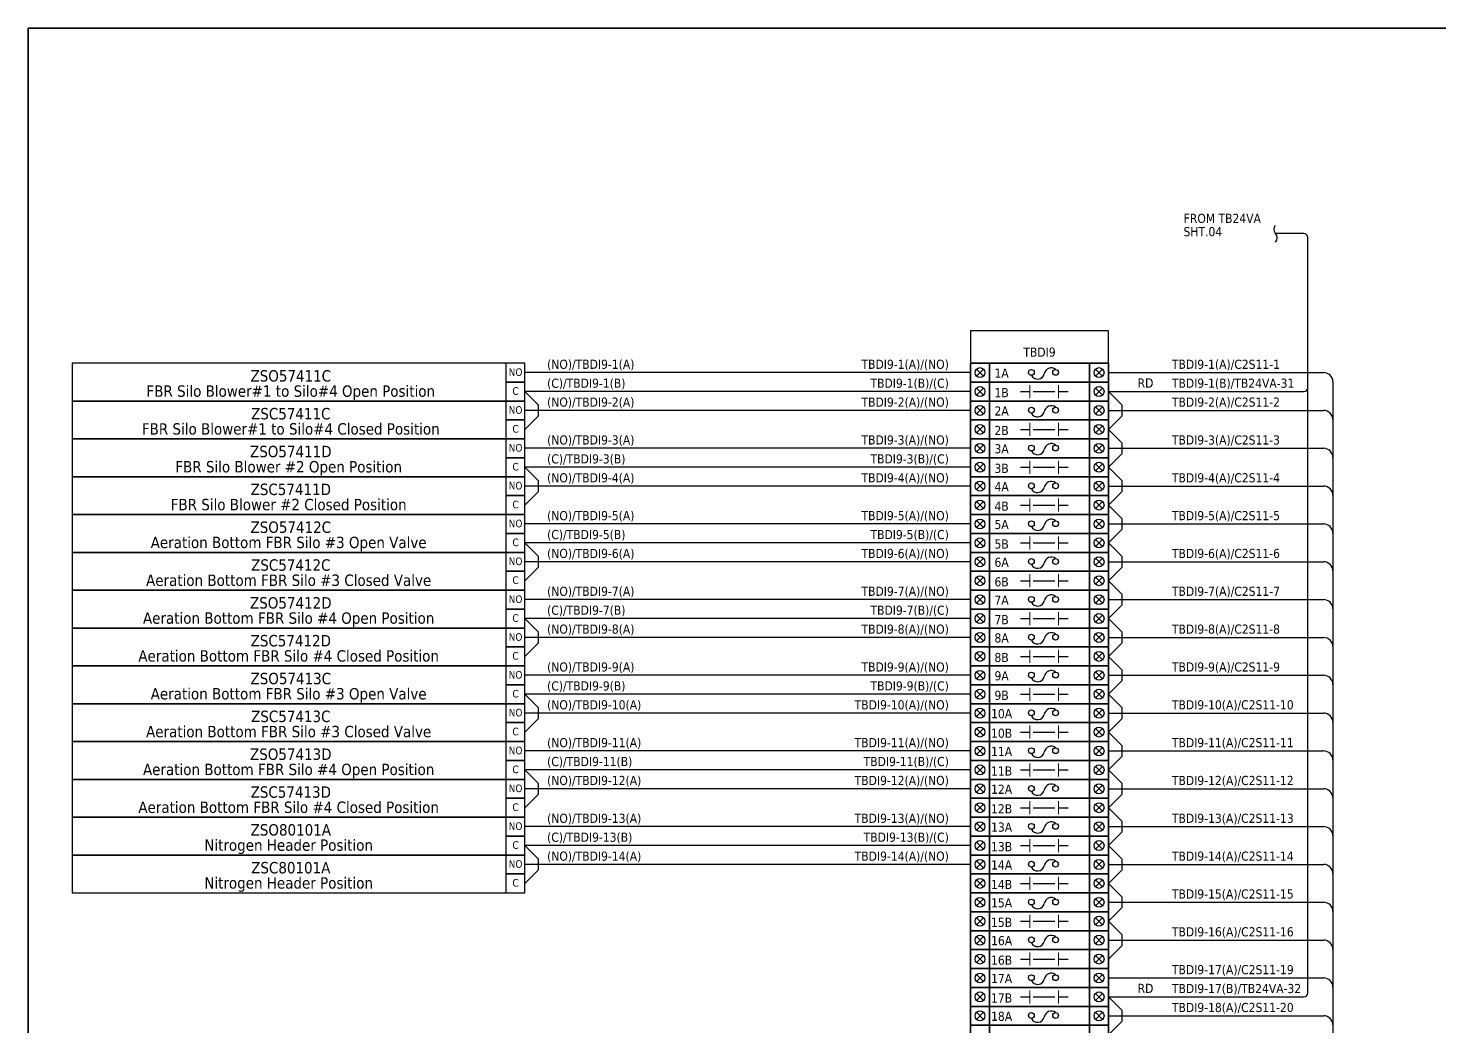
# Model space of a CAD drawing. Header units: millimetres. Extents: x 0 to 1792788, y -13 to 262234.
# Drawn here: x 1581260 to 1628396, y 127601 to 160934 of the extents above; entities that cross this region are included whole.
import ezdxf
from ezdxf.enums import TextEntityAlignment as Align

# ---------------------------------------------------------------- set-up
doc = ezdxf.new("R2010")
doc.units = ezdxf.units.MM
doc.layers.add('HELPPOINT', color=7, linetype='Continuous', lineweight=25)
doc.layers.add('power', color=7, linetype='Continuous', lineweight=25)
doc.styles.add('Tahoma', font='')
doc.styles.get('Tahoma').set_extended_font_data('Tahoma')

# ---------------------------------------------------------------- blocks, each defined once
blk = doc.blocks.new('TPA')
at = {"layer": 'HELPPOINT', "color": 4, "lineweight": 35, "ltscale": 25.4}
for p, q in [((14292753, 12749437), (14292753, 12827491)), ((14292753, 12827491), (14405128, 12827491)), ((14292753, 12749437), (14292753, 12827491)), ((14292753, 12827491), (14405128, 12827491))]:
    blk.add_line(p, q, dxfattribs=at)

msp = doc.modelspace()

# ---------------------------------------------------------------- linework, layer by layer
at = {"color": 1, "ltscale": 25.4}
for p, q in [((1623861, 154079), (1622915, 154079)), ((1623988, 128725), (1623988, 153952)), ((1613161, 149555), (1612926, 149320)), ((1612926, 149555), (1613161, 149320)), ((1616900, 149555), (1617135, 149320)), ((1617135, 149555), (1616900, 149320)), ((1617333, 148806), (1617780, 148359)), ((1617333, 148806), (1623861, 148806)), ((1613161, 148292), (1612926, 148057)), ((1612926, 148292), (1613161, 148057)), ((1616900, 148292), (1617135, 148057)), ((1617135, 148292), (1616900, 148057)), ((1617780, 148359), (1617780, 147989)), ((1617333, 147543), (1617780, 147989)), ((1617333, 147543), (1617780, 147096)), ((1617780, 147096), (1617780, 146726)), ((1613161, 147029), (1612926, 146794)), ((1612926, 147029), (1613161, 146794)), ((1616900, 147029), (1617135, 146794)), ((1617135, 147029), (1616900, 146794)), ((1617333, 146280), (1617780, 146726)), ((1617333, 146280), (1617780, 145833)), ((1613161, 145766), (1612926, 145531)), ((1612926, 145766), (1613161, 145531)), ((1616900, 145766), (1617135, 145531)), ((1617135, 145766), (1616900, 145531)), ((1617780, 145833), (1617780, 145463)), ((1617333, 145017), (1617780, 145463)), ((1617333, 145017), (1617780, 144570)), ((1613161, 144503), (1612926, 144268)), ((1612926, 144503), (1613161, 144268)), ((1616900, 144503), (1617135, 144268)), ((1617135, 144503), (1616900, 144268)), ((1617780, 144570), (1617780, 144200)), ((1617333, 143754), (1617780, 144200)), ((1617333, 143754), (1617780, 143307)), ((1617780, 143307), (1617780, 142937)), ((1613161, 143240), (1612926, 143005)), ((1612926, 143240), (1613161, 143005)), ((1616900, 143240), (1617135, 143005)), ((1617135, 143240), (1616900, 143005)), ((1617333, 142491), (1617780, 142937)), ((1617333, 142491), (1617780, 142044)), ((1613161, 141977), (1612926, 141742)), ((1612926, 141977), (1613161, 141742)), ((1616900, 141977), (1617135, 141742)), ((1617135, 141977), (1616900, 141742)), ((1617780, 142044), (1617780, 141674)), ((1617333, 141228), (1617780, 141674)), ((1617333, 141228), (1617780, 140781)), ((1613161, 140714), (1612926, 140479)), ((1612926, 140714), (1613161, 140479)), ((1616900, 140714), (1617135, 140479)), ((1617135, 140714), (1616900, 140479)), ((1617780, 140781), (1617780, 140411)), ((1617333, 139965), (1617780, 140411)), ((1617333, 139965), (1617780, 139518)), ((1613161, 139451), (1612926, 139216)), ((1612926, 139451), (1613161, 139216)), ((1616900, 139451), (1617135, 139216)), ((1617135, 139451), (1616900, 139216)), ((1617333, 138702), (1617780, 139148)), ((1617780, 139518), (1617780, 139148)), ((1617333, 138702), (1617780, 138255)), ((1613161, 138188), (1612926, 137953)), ((1612926, 138188), (1613161, 137953)), ((1616900, 138188), (1617135, 137953)), ((1617135, 138188), (1616900, 137953)), ((1617780, 138255), (1617780, 137885)), ((1617333, 137439), (1617780, 137885)), ((1617333, 137439), (1617780, 136992)), ((1613161, 136925), (1612926, 136690)), ((1612926, 136925), (1613161, 136690)), ((1616900, 136925), (1617135, 136690)), ((1617135, 136925), (1616900, 136690)), ((1617780, 136992), (1617780, 136622)), ((1617333, 136176), (1617780, 136622)), ((1617333, 136176), (1617780, 135729)), ((1613161, 135662), (1612926, 135427)), ((1612926, 135662), (1613161, 135427)), ((1616900, 135662), (1617135, 135427)), ((1617135, 135662), (1616900, 135427)), ((1617333, 134913), (1617780, 135359)), ((1617780, 135729), (1617780, 135359)), ((1617333, 134913), (1617780, 134466)), ((1613161, 134399), (1612926, 134164)), ((1612926, 134399), (1613161, 134164)), ((1616900, 134399), (1617135, 134164)), ((1617135, 134399), (1616900, 134164)), ((1617780, 134466), (1617780, 134096)), ((1617333, 133650), (1617780, 134096)), ((1617333, 133650), (1617780, 133203)), ((1613161, 133136), (1612926, 132901)), ((1612926, 133136), (1613161, 132901)), ((1616900, 133136), (1617135, 132901)), ((1617135, 133136), (1616900, 132901)), ((1617780, 133203), (1617780, 132833)), ((1617333, 132387), (1617780, 132833)), ((1617333, 132387), (1617780, 131940)), ((1613161, 131873), (1612926, 131638)), ((1612926, 131873), (1613161, 131638)), ((1616900, 131873), (1617135, 131638)), ((1617135, 131873), (1616900, 131638)), ((1617333, 131124), (1617780, 131570)), ((1617780, 131940), (1617780, 131570)), ((1617333, 131124), (1617780, 130677)), ((1613161, 130610), (1612926, 130375)), ((1612926, 130610), (1613161, 130375)), ((1616900, 130610), (1617135, 130375)), ((1617135, 130610), (1616900, 130375)), ((1617780, 130677), (1617780, 130307)), ((1617333, 129861), (1617780, 130307)), ((1613161, 129347), (1612926, 129112)), ((1612926, 129347), (1613161, 129112)), ((1616900, 129347), (1617135, 129112)), ((1617135, 129347), (1616900, 129112)), ((1617333, 128598), (1617780, 128151)), ((1617333, 128598), (1623861, 128598)), ((1613161, 128084), (1612926, 127849)), ((1612926, 128084), (1613161, 127849)), ((1616900, 128084), (1617135, 127849)), ((1617135, 128084), (1616900, 127849)), ((1617333, 127335), (1617780, 127782)), ((1617780, 128151), (1617780, 127782))]:
    msp.add_line(p, q, dxfattribs=at)
at = {"color": 4, "ltscale": 25.4}
for p, q in [((1612728, 149437), (1597843, 149437)), ((1617333, 149437), (1624522, 149437)), ((1624827, 149132), (1624827, 107008)), ((1612728, 148174), (1597843, 148174)), ((1617333, 148174), (1624522, 148174)), ((1612728, 146911), (1597843, 146911)), ((1617333, 146911), (1624522, 146911)), ((1612728, 145648), (1597843, 145648)), ((1617333, 145648), (1624522, 145648)), ((1612728, 144385), (1597843, 144385)), ((1617333, 144385), (1624522, 144385)), ((1612728, 143122), (1597843, 143122)), ((1617333, 143122), (1624522, 143122)), ((1612728, 141859), (1597843, 141859)), ((1617333, 141859), (1624522, 141859)), ((1612728, 140596), (1597843, 140596)), ((1617333, 140596), (1624522, 140596)), ((1612728, 139333), (1597843, 139333)), ((1617333, 139333), (1624522, 139333)), ((1612728, 138070), (1597843, 138070)), ((1617333, 138070), (1624522, 138070)), ((1612728, 136807), (1597843, 136807)), ((1617333, 136807), (1624522, 136807)), ((1612728, 135544), (1597843, 135544)), ((1617333, 135544), (1624522, 135544)), ((1612728, 134281), (1597843, 134281)), ((1617333, 134281), (1624522, 134281)), ((1612728, 133018), (1597843, 133018)), ((1617333, 133018), (1624522, 133018)), ((1617333, 131755), (1624522, 131755)), ((1617333, 130492), (1624522, 130492)), ((1617333, 129229), (1624522, 129229)), ((1617333, 127966), (1624522, 127966))]:
    msp.add_line(p, q, dxfattribs=at)
at = {"color": 7, "lineweight": 9, "ltscale": 25.4}
for p, q in [((1614712, 148589), (1614712, 149022)), ((1615667, 148589), (1615667, 149022)), ((1614712, 147326), (1614712, 147759)), ((1615667, 147326), (1615667, 147759)), ((1614712, 146063), (1614712, 146496)), ((1615667, 146063), (1615667, 146496)), ((1614712, 144800), (1614712, 145233)), ((1615667, 144800), (1615667, 145233)), ((1614712, 143537), (1614712, 143970)), ((1615667, 143537), (1615667, 143970)), ((1614712, 142274), (1614712, 142707)), ((1615667, 142274), (1615667, 142707)), ((1614712, 141011), (1614712, 141444)), ((1615667, 141011), (1615667, 141444)), ((1614712, 139748), (1614712, 140181)), ((1615667, 139748), (1615667, 140181)), ((1614712, 138485), (1614712, 138919)), ((1615667, 138485), (1615667, 138919)), ((1614712, 137222), (1614712, 137656)), ((1615667, 137222), (1615667, 137656)), ((1614712, 135959), (1614712, 136393)), ((1615667, 135959), (1615667, 136393)), ((1614712, 134696), (1614712, 135130)), ((1615667, 134696), (1615667, 135130)), ((1614712, 133433), (1614712, 133867)), ((1615667, 133433), (1615667, 133867)), ((1614712, 132170), (1614712, 132604)), ((1615667, 132170), (1615667, 132604)), ((1614712, 130907), (1614712, 131341)), ((1615667, 130907), (1615667, 131341)), ((1614712, 129644), (1614712, 130078)), ((1615667, 129644), (1615667, 130078)), ((1614712, 128381), (1614712, 128815)), ((1615667, 128381), (1615667, 128815))]:
    msp.add_line(p, q, dxfattribs=at)
at = {"color": 7, "ltscale": 25.4}
for p, q in [((1612728, 148806), (1597843, 148806)), ((1597843, 148806), (1598289, 148359)), ((1613161, 148923), (1612926, 148688)), ((1612926, 148923), (1613161, 148688)), ((1614394, 148806), (1614712, 148806)), ((1614813, 148806), (1615539, 148806)), ((1615667, 148806), (1615985, 148806)), ((1616900, 148923), (1617135, 148688)), ((1617135, 148923), (1616900, 148688)), ((1598289, 148359), (1598289, 147989)), ((1597843, 147543), (1598289, 147989)), ((1613161, 147660), (1612926, 147425)), ((1612926, 147660), (1613161, 147425)), ((1614394, 147543), (1614712, 147543)), ((1614813, 147543), (1615539, 147543)), ((1615667, 147543), (1615985, 147543)), ((1616900, 147660), (1617135, 147425)), ((1617135, 147660), (1616900, 147425)), ((1612728, 146280), (1597843, 146280)), ((1597843, 146280), (1598289, 145833)), ((1613161, 146397), (1612926, 146162)), ((1612926, 146397), (1613161, 146162)), ((1614394, 146280), (1614712, 146280)), ((1614813, 146280), (1615539, 146280)), ((1615667, 146280), (1615985, 146280)), ((1616900, 146397), (1617135, 146162)), ((1617135, 146397), (1616900, 146162)), ((1598289, 145833), (1598289, 145463)), ((1597843, 145017), (1598289, 145463)), ((1613161, 145134), (1612926, 144899)), ((1612926, 145134), (1613161, 144899)), ((1614394, 145017), (1614712, 145017)), ((1614813, 145017), (1615539, 145017)), ((1615667, 145017), (1615985, 145017)), ((1616900, 145134), (1617135, 144899)), ((1617135, 145134), (1616900, 144899)), ((1613161, 143871), (1612926, 143636)), ((1612926, 143871), (1613161, 143636)), ((1616900, 143871), (1617135, 143636)), ((1617135, 143871), (1616900, 143636)), ((1612728, 143754), (1597843, 143754)), ((1597843, 143754), (1598289, 143307)), ((1598289, 143307), (1598289, 142937)), ((1614394, 143754), (1614712, 143754)), ((1614813, 143754), (1615539, 143754)), ((1615667, 143754), (1615985, 143754)), ((1597843, 142491), (1598289, 142937)), ((1613161, 142608), (1612926, 142373)), ((1612926, 142608), (1613161, 142373)), ((1614394, 142491), (1614712, 142491)), ((1614813, 142491), (1615539, 142491)), ((1615667, 142491), (1615985, 142491)), ((1616900, 142608), (1617135, 142373)), ((1617135, 142608), (1616900, 142373)), ((1612728, 141228), (1597843, 141228)), ((1597843, 141228), (1598289, 140781)), ((1613161, 141345), (1612926, 141110)), ((1612926, 141345), (1613161, 141110)), ((1614394, 141228), (1614712, 141228)), ((1614813, 141228), (1615539, 141228)), ((1615667, 141228), (1615985, 141228)), ((1616900, 141345), (1617135, 141110)), ((1617135, 141345), (1616900, 141110)), ((1598289, 140781), (1598289, 140411)), ((1597843, 139965), (1598289, 140411)), ((1613161, 140082), (1612926, 139847)), ((1612926, 140082), (1613161, 139847)), ((1616900, 140082), (1617135, 139847)), ((1617135, 140082), (1616900, 139847)), ((1614394, 139965), (1614712, 139965)), ((1614813, 139965), (1615539, 139965)), ((1615667, 139965), (1615985, 139965)), ((1612728, 138702), (1597843, 138702)), ((1597843, 138702), (1598289, 138255)), ((1613161, 138819), (1612926, 138584)), ((1612926, 138819), (1613161, 138584)), ((1614394, 138702), (1614712, 138702)), ((1614813, 138702), (1615539, 138702)), ((1615667, 138702), (1615985, 138702)), ((1616900, 138819), (1617135, 138584)), ((1617135, 138819), (1616900, 138584)), ((1598289, 138255), (1598289, 137885)), ((1597843, 137439), (1598289, 137885)), ((1613161, 137556), (1612926, 137321)), ((1612926, 137556), (1613161, 137321)), ((1614394, 137439), (1614712, 137439)), ((1614813, 137439), (1615539, 137439)), ((1615667, 137439), (1615985, 137439)), ((1616900, 137556), (1617135, 137321)), ((1617135, 137556), (1616900, 137321)), ((1613161, 136293), (1612926, 136058)), ((1612926, 136293), (1613161, 136058)), ((1616900, 136293), (1617135, 136058)), ((1617135, 136293), (1616900, 136058)), ((1612728, 136176), (1597843, 136176)), ((1597843, 136176), (1598289, 135729)), ((1614394, 136176), (1614712, 136176)), ((1614813, 136176), (1615539, 136176)), ((1615667, 136176), (1615985, 136176)), ((1597843, 134913), (1598289, 135359)), ((1598289, 135729), (1598289, 135359)), ((1613161, 135030), (1612926, 134795)), ((1612926, 135030), (1613161, 134795)), ((1614394, 134913), (1614712, 134913)), ((1614813, 134913), (1615539, 134913)), ((1615667, 134913), (1615985, 134913)), ((1616900, 135030), (1617135, 134795)), ((1617135, 135030), (1616900, 134795)), ((1612728, 133650), (1597843, 133650)), ((1597843, 133650), (1598289, 133203)), ((1613161, 133767), (1612926, 133532)), ((1612926, 133767), (1613161, 133532)), ((1614394, 133650), (1614712, 133650)), ((1614813, 133650), (1615539, 133650)), ((1615667, 133650), (1615985, 133650)), ((1616900, 133767), (1617135, 133532)), ((1617135, 133767), (1616900, 133532)), ((1598289, 133203), (1598289, 132833)), ((1597843, 132387), (1598289, 132833)), ((1613161, 132504), (1612926, 132269)), ((1612926, 132504), (1613161, 132269)), ((1616900, 132504), (1617135, 132269)), ((1617135, 132504), (1616900, 132269)), ((1614394, 132387), (1614712, 132387)), ((1614813, 132387), (1615539, 132387)), ((1615667, 132387), (1615985, 132387)), ((1613161, 131241), (1612926, 131006)), ((1612926, 131241), (1613161, 131006)), ((1614394, 131124), (1614712, 131124)), ((1614813, 131124), (1615539, 131124)), ((1615667, 131124), (1615985, 131124)), ((1616900, 131241), (1617135, 131006)), ((1617135, 131241), (1616900, 131006)), ((1613161, 129978), (1612926, 129743)), ((1612926, 129978), (1613161, 129743)), ((1614394, 129861), (1614712, 129861)), ((1614813, 129861), (1615539, 129861)), ((1615667, 129861), (1615985, 129861)), ((1616900, 129978), (1617135, 129743)), ((1617135, 129978), (1616900, 129743)), ((1613161, 128715), (1612926, 128480)), ((1612926, 128715), (1613161, 128480)), ((1616900, 128715), (1617135, 128480)), ((1617135, 128715), (1616900, 128480)), ((1614394, 128598), (1614712, 128598)), ((1614813, 128598), (1615539, 128598)), ((1615667, 128598), (1615985, 128598))]:
    msp.add_line(p, q, dxfattribs=at)
at = {"color": 1, "ltscale": 25.4}
msp.add_lwpolyline([(1622915, 153797, 0.351), (1622915, 154079, -0.351), (1622915, 154360, 2.081666)], format="xyb", dxfattribs=at)
at = {"color": 4, "ltscale": 25.4}
msp.add_lwpolyline([(1612728, 149753), (1617333, 149753), (1617333, 150832), (1612728, 150832)], close=True, dxfattribs=at)
at = {"color": 2, "ltscale": 25.4}
for points in [[(1582722, 148490), (1597843, 148490), (1597843, 149753), (1582722, 149753)], [(1582722, 147227), (1597843, 147227), (1597843, 148490), (1582722, 148490)], [(1582722, 145964), (1597843, 145964), (1597843, 147227), (1582722, 147227)], [(1582722, 144701), (1597843, 144701), (1597843, 145964), (1582722, 145964)], [(1582722, 143438), (1597843, 143438), (1597843, 144701), (1582722, 144701)], [(1582722, 142175), (1597843, 142175), (1597843, 143438), (1582722, 143438)], [(1582722, 140912), (1597843, 140912), (1597843, 142175), (1582722, 142175)], [(1582722, 139649), (1597843, 139649), (1597843, 140912), (1582722, 140912)], [(1582722, 138386), (1597843, 138386), (1597843, 139649), (1582722, 139649)], [(1582722, 137123), (1597843, 137123), (1597843, 138386), (1582722, 138386)], [(1582722, 135860), (1597843, 135860), (1597843, 137123), (1582722, 137123)], [(1582722, 134597), (1597843, 134597), (1597843, 135860), (1582722, 135860)], [(1582722, 133334), (1597843, 133334), (1597843, 134597), (1582722, 134597)], [(1582722, 132071), (1597843, 132071), (1597843, 133334), (1582722, 133334)]]:
    msp.add_lwpolyline(points, close=True, dxfattribs=at)
at = {"color": 1, "ltscale": 25.4}
for points in [[(1597211, 149121), (1597843, 149121), (1597843, 149753), (1597211, 149753)], [(1612728, 149121), (1613359, 149121), (1613359, 149753), (1612728, 149753)], [(1613359, 149121), (1616702, 149121), (1616702, 149753), (1613359, 149753)], [(1616702, 149121), (1617333, 149121), (1617333, 149753), (1616702, 149753)], [(1597211, 147858), (1597843, 147858), (1597843, 148490), (1597211, 148490)], [(1612728, 147858), (1613359, 147858), (1613359, 148490), (1612728, 148490)], [(1613359, 147858), (1616702, 147858), (1616702, 148490), (1613359, 148490)], [(1616702, 147858), (1617333, 147858), (1617333, 148490), (1616702, 148490)], [(1597211, 146595), (1597843, 146595), (1597843, 147227), (1597211, 147227)], [(1612728, 146595), (1613359, 146595), (1613359, 147227), (1612728, 147227)], [(1613359, 146595), (1616702, 146595), (1616702, 147227), (1613359, 147227)], [(1616702, 146595), (1617333, 146595), (1617333, 147227), (1616702, 147227)], [(1597211, 145332), (1597843, 145332), (1597843, 145964), (1597211, 145964)], [(1612728, 145332), (1613359, 145332), (1613359, 145964), (1612728, 145964)], [(1613359, 145332), (1616702, 145332), (1616702, 145964), (1613359, 145964)], [(1616702, 145332), (1617333, 145332), (1617333, 145964), (1616702, 145964)], [(1597211, 144069), (1597843, 144069), (1597843, 144701), (1597211, 144701)], [(1612728, 144069), (1613359, 144069), (1613359, 144701), (1612728, 144701)], [(1613359, 144069), (1616702, 144069), (1616702, 144701), (1613359, 144701)], [(1616702, 144069), (1617333, 144069), (1617333, 144701), (1616702, 144701)], [(1597211, 142806), (1597843, 142806), (1597843, 143438), (1597211, 143438)], [(1612728, 142806), (1613359, 142806), (1613359, 143438), (1612728, 143438)], [(1613359, 142806), (1616702, 142806), (1616702, 143438), (1613359, 143438)], [(1616702, 142806), (1617333, 142806), (1617333, 143438), (1616702, 143438)], [(1597211, 141543), (1597843, 141543), (1597843, 142175), (1597211, 142175)], [(1612728, 141543), (1613359, 141543), (1613359, 142175), (1612728, 142175)], [(1613359, 141543), (1616702, 141543), (1616702, 142175), (1613359, 142175)], [(1616702, 141543), (1617333, 141543), (1617333, 142175), (1616702, 142175)], [(1597211, 140281), (1597843, 140281), (1597843, 140912), (1597211, 140912)], [(1612728, 140281), (1613359, 140281), (1613359, 140912), (1612728, 140912)], [(1613359, 140281), (1616702, 140281), (1616702, 140912), (1613359, 140912)], [(1616702, 140281), (1617333, 140281), (1617333, 140912), (1616702, 140912)], [(1597211, 139018), (1597843, 139018), (1597843, 139649), (1597211, 139649)], [(1612728, 139018), (1613359, 139018), (1613359, 139649), (1612728, 139649)], [(1613359, 139018), (1616702, 139018), (1616702, 139649), (1613359, 139649)], [(1616702, 139018), (1617333, 139018), (1617333, 139649), (1616702, 139649)], [(1597211, 137755), (1597843, 137755), (1597843, 138386), (1597211, 138386)], [(1612728, 137755), (1613359, 137755), (1613359, 138386), (1612728, 138386)], [(1613359, 137755), (1616702, 137755), (1616702, 138386), (1613359, 138386)], [(1616702, 137755), (1617333, 137755), (1617333, 138386), (1616702, 138386)], [(1597211, 136492), (1597843, 136492), (1597843, 137123), (1597211, 137123)], [(1612728, 136492), (1613359, 136492), (1613359, 137123), (1612728, 137123)], [(1613359, 136492), (1616702, 136492), (1616702, 137123), (1613359, 137123)], [(1616702, 136492), (1617333, 136492), (1617333, 137123), (1616702, 137123)], [(1597211, 135229), (1597843, 135229), (1597843, 135860), (1597211, 135860)], [(1612728, 135229), (1613359, 135229), (1613359, 135860), (1612728, 135860)], [(1613359, 135229), (1616702, 135229), (1616702, 135860), (1613359, 135860)], [(1616702, 135229), (1617333, 135229), (1617333, 135860), (1616702, 135860)], [(1597211, 133966), (1597843, 133966), (1597843, 134597), (1597211, 134597)], [(1612728, 133966), (1613359, 133966), (1613359, 134597), (1612728, 134597)], [(1613359, 133966), (1616702, 133966), (1616702, 134597), (1613359, 134597)], [(1616702, 133966), (1617333, 133966), (1617333, 134597), (1616702, 134597)], [(1597211, 132703), (1597843, 132703), (1597843, 133334), (1597211, 133334)], [(1612728, 132703), (1613359, 132703), (1613359, 133334), (1612728, 133334)], [(1613359, 132703), (1616702, 132703), (1616702, 133334), (1613359, 133334)], [(1616702, 132703), (1617333, 132703), (1617333, 133334), (1616702, 133334)], [(1612728, 131440), (1613359, 131440), (1613359, 132071), (1612728, 132071)], [(1613359, 131440), (1616702, 131440), (1616702, 132071), (1613359, 132071)], [(1616702, 131440), (1617333, 131440), (1617333, 132071), (1616702, 132071)], [(1612728, 130177), (1613359, 130177), (1613359, 130808), (1612728, 130808)], [(1613359, 130177), (1616702, 130177), (1616702, 130808), (1613359, 130808)], [(1616702, 130177), (1617333, 130177), (1617333, 130808), (1616702, 130808)], [(1612728, 128914), (1613359, 128914), (1613359, 129545), (1612728, 129545)], [(1613359, 128914), (1616702, 128914), (1616702, 129545), (1613359, 129545)], [(1616702, 128914), (1617333, 128914), (1617333, 129545), (1616702, 129545)], [(1612728, 127651), (1613359, 127651), (1613359, 128282), (1612728, 128282)], [(1613359, 127651), (1616702, 127651), (1616702, 128282), (1613359, 128282)], [(1616702, 127651), (1617333, 127651), (1617333, 128282), (1616702, 128282)]]:
    msp.add_lwpolyline(points, close=True, dxfattribs=at)
at = {"color": 7, "lineweight": 30, "ltscale": 25.4}
for points in [[(1612728, 149753), (1617333, 149753), (1617333, 148490), (1612728, 148490), (1612728, 149753)], [(1612728, 148490), (1617333, 148490), (1617333, 147227), (1612728, 147227), (1612728, 148490)], [(1612728, 147227), (1617333, 147227), (1617333, 145964), (1612728, 145964), (1612728, 147227)], [(1612728, 145964), (1617333, 145964), (1617333, 144701), (1612728, 144701), (1612728, 145964)], [(1612728, 144701), (1617333, 144701), (1617333, 143438), (1612728, 143438), (1612728, 144701)], [(1612728, 143438), (1617333, 143438), (1617333, 142175), (1612728, 142175), (1612728, 143438)], [(1612728, 142175), (1617333, 142175), (1617333, 140912), (1612728, 140912), (1612728, 142175)], [(1612728, 140912), (1617333, 140912), (1617333, 139649), (1612728, 139649), (1612728, 140912)], [(1612728, 139649), (1617333, 139649), (1617333, 138386), (1612728, 138386), (1612728, 139649)], [(1612728, 138386), (1617333, 138386), (1617333, 137123), (1612728, 137123), (1612728, 138386)], [(1612728, 137123), (1617333, 137123), (1617333, 135860), (1612728, 135860), (1612728, 137123)], [(1612728, 135860), (1617333, 135860), (1617333, 134597), (1612728, 134597), (1612728, 135860)], [(1612728, 134597), (1617333, 134597), (1617333, 133334), (1612728, 133334), (1612728, 134597)], [(1612728, 133334), (1617333, 133334), (1617333, 132071), (1612728, 132071), (1612728, 133334)], [(1612728, 132071), (1617333, 132071), (1617333, 130808), (1612728, 130808), (1612728, 132071)], [(1612728, 130808), (1617333, 130808), (1617333, 129545), (1612728, 129545), (1612728, 130808)], [(1612728, 129545), (1617333, 129545), (1617333, 128282), (1612728, 128282), (1612728, 129545)], [(1612728, 128282), (1617333, 128282), (1617333, 127019), (1612728, 127019), (1612728, 128282)]]:
    msp.add_lwpolyline(points, dxfattribs=at)
at = {"color": 7, "ltscale": 25.4}
for points in [[(1597211, 148490), (1597843, 148490), (1597843, 149121), (1597211, 149121)], [(1612728, 148490), (1613359, 148490), (1613359, 149121), (1612728, 149121)], [(1613359, 148490), (1616702, 148490), (1616702, 149121), (1613359, 149121)], [(1616702, 148490), (1617333, 148490), (1617333, 149121), (1616702, 149121)], [(1597211, 147227), (1597843, 147227), (1597843, 147858), (1597211, 147858)], [(1612728, 147227), (1613359, 147227), (1613359, 147858), (1612728, 147858)], [(1613359, 147227), (1616702, 147227), (1616702, 147858), (1613359, 147858)], [(1616702, 147227), (1617333, 147227), (1617333, 147858), (1616702, 147858)], [(1597211, 145964), (1597843, 145964), (1597843, 146595), (1597211, 146595)], [(1612728, 145964), (1613359, 145964), (1613359, 146595), (1612728, 146595)], [(1613359, 145964), (1616702, 145964), (1616702, 146595), (1613359, 146595)], [(1616702, 145964), (1617333, 145964), (1617333, 146595), (1616702, 146595)], [(1597211, 144701), (1597843, 144701), (1597843, 145332), (1597211, 145332)], [(1612728, 144701), (1613359, 144701), (1613359, 145332), (1612728, 145332)], [(1613359, 144701), (1616702, 144701), (1616702, 145332), (1613359, 145332)], [(1616702, 144701), (1617333, 144701), (1617333, 145332), (1616702, 145332)], [(1597211, 143438), (1597843, 143438), (1597843, 144069), (1597211, 144069)], [(1612728, 143438), (1613359, 143438), (1613359, 144069), (1612728, 144069)], [(1613359, 143438), (1616702, 143438), (1616702, 144069), (1613359, 144069)], [(1616702, 143438), (1617333, 143438), (1617333, 144069), (1616702, 144069)], [(1597211, 142175), (1597843, 142175), (1597843, 142806), (1597211, 142806)], [(1612728, 142175), (1613359, 142175), (1613359, 142806), (1612728, 142806)], [(1613359, 142175), (1616702, 142175), (1616702, 142806), (1613359, 142806)], [(1616702, 142175), (1617333, 142175), (1617333, 142806), (1616702, 142806)], [(1597211, 140912), (1597843, 140912), (1597843, 141543), (1597211, 141543)], [(1612728, 140912), (1613359, 140912), (1613359, 141543), (1612728, 141543)], [(1613359, 140912), (1616702, 140912), (1616702, 141543), (1613359, 141543)], [(1616702, 140912), (1617333, 140912), (1617333, 141543), (1616702, 141543)], [(1597211, 139649), (1597843, 139649), (1597843, 140281), (1597211, 140281)], [(1612728, 139649), (1613359, 139649), (1613359, 140281), (1612728, 140281)], [(1613359, 139649), (1616702, 139649), (1616702, 140281), (1613359, 140281)], [(1616702, 139649), (1617333, 139649), (1617333, 140281), (1616702, 140281)], [(1597211, 138386), (1597843, 138386), (1597843, 139018), (1597211, 139018)], [(1612728, 138386), (1613359, 138386), (1613359, 139018), (1612728, 139018)], [(1613359, 138386), (1616702, 138386), (1616702, 139018), (1613359, 139018)], [(1616702, 138386), (1617333, 138386), (1617333, 139018), (1616702, 139018)], [(1597211, 137123), (1597843, 137123), (1597843, 137755), (1597211, 137755)], [(1612728, 137123), (1613359, 137123), (1613359, 137755), (1612728, 137755)], [(1613359, 137123), (1616702, 137123), (1616702, 137755), (1613359, 137755)], [(1616702, 137123), (1617333, 137123), (1617333, 137755), (1616702, 137755)], [(1597211, 135860), (1597843, 135860), (1597843, 136492), (1597211, 136492)], [(1612728, 135860), (1613359, 135860), (1613359, 136492), (1612728, 136492)], [(1613359, 135860), (1616702, 135860), (1616702, 136492), (1613359, 136492)], [(1616702, 135860), (1617333, 135860), (1617333, 136492), (1616702, 136492)], [(1597211, 134597), (1597843, 134597), (1597843, 135229), (1597211, 135229)], [(1612728, 134597), (1613359, 134597), (1613359, 135229), (1612728, 135229)], [(1613359, 134597), (1616702, 134597), (1616702, 135229), (1613359, 135229)], [(1616702, 134597), (1617333, 134597), (1617333, 135229), (1616702, 135229)], [(1597211, 133334), (1597843, 133334), (1597843, 133966), (1597211, 133966)], [(1612728, 133334), (1613359, 133334), (1613359, 133966), (1612728, 133966)], [(1613359, 133334), (1616702, 133334), (1616702, 133966), (1613359, 133966)], [(1616702, 133334), (1617333, 133334), (1617333, 133966), (1616702, 133966)], [(1597211, 132071), (1597843, 132071), (1597843, 132703), (1597211, 132703)], [(1612728, 132071), (1613359, 132071), (1613359, 132703), (1612728, 132703)], [(1613359, 132071), (1616702, 132071), (1616702, 132703), (1613359, 132703)], [(1616702, 132071), (1617333, 132071), (1617333, 132703), (1616702, 132703)], [(1612728, 130808), (1613359, 130808), (1613359, 131440), (1612728, 131440)], [(1613359, 130808), (1616702, 130808), (1616702, 131440), (1613359, 131440)], [(1616702, 130808), (1617333, 130808), (1617333, 131440), (1616702, 131440)], [(1612728, 129545), (1613359, 129545), (1613359, 130177), (1612728, 130177)], [(1613359, 129545), (1616702, 129545), (1616702, 130177), (1613359, 130177)], [(1616702, 129545), (1617333, 129545), (1617333, 130177), (1616702, 130177)], [(1612728, 128282), (1613359, 128282), (1613359, 128914), (1612728, 128914)], [(1613359, 128282), (1616702, 128282), (1616702, 128914), (1613359, 128914)], [(1616702, 128282), (1617333, 128282), (1617333, 128914), (1616702, 128914)], [(1612728, 127019), (1613359, 127019), (1613359, 127651), (1612728, 127651)], [(1613359, 127019), (1616702, 127019), (1616702, 127651), (1613359, 127651)], [(1616702, 127019), (1617333, 127019), (1617333, 127651), (1616702, 127651)]]:
    msp.add_lwpolyline(points, close=True, dxfattribs=at)
at = {"color": 1, "ltscale": 25.4}
for centre in [(1613043, 149437), (1617018, 149437), (1613043, 148174), (1617018, 148174), (1613043, 146911), (1617018, 146911), (1613043, 145648), (1617018, 145648), (1613043, 144385), (1617018, 144385), (1613043, 143122), (1617018, 143122), (1613043, 141859), (1617018, 141859), (1613043, 140596), (1617018, 140596), (1613043, 139333), (1617018, 139333), (1613043, 138070), (1617018, 138070), (1613043, 136807), (1617018, 136807), (1613043, 135544), (1617018, 135544), (1613043, 134281), (1617018, 134281), (1613043, 133018), (1617018, 133018), (1613043, 131755), (1617018, 131755), (1613043, 130492), (1617018, 130492), (1613043, 129229), (1617018, 129229), (1613043, 127966), (1617018, 127966)]:
    msp.add_circle(centre, 166, dxfattribs=at)
at = {"color": 7, "ltscale": 25.4}
for centre in [(1613043, 148806), (1617018, 148806), (1613043, 147543), (1617018, 147543), (1613043, 146280), (1617018, 146280), (1613043, 145017), (1617018, 145017), (1613043, 143754), (1617018, 143754), (1613043, 142491), (1617018, 142491), (1613043, 141228), (1617018, 141228), (1613043, 139965), (1617018, 139965), (1613043, 138702), (1617018, 138702), (1613043, 137439), (1617018, 137439), (1613043, 136176), (1617018, 136176), (1613043, 134913), (1617018, 134913), (1613043, 133650), (1617018, 133650), (1613043, 132387), (1617018, 132387), (1613043, 131124), (1617018, 131124), (1613043, 129861), (1617018, 129861), (1613043, 128598), (1617018, 128598)]:
    msp.add_circle(centre, 166, dxfattribs=at)
at = {"color": 1, "ltscale": 25.4}
for centre, start, end in [((1623861, 153952), 0, 90), ((1623861, 148933), 270, 0), ((1623861, 128725), 270, 0)]:
    msp.add_arc(centre, 127, start, end, dxfattribs=at)
at = {"color": 4, "ltscale": 25.4}
for centre in [(1624522, 149132), (1624522, 147869), (1624522, 146606), (1624522, 145343), (1624522, 144080), (1624522, 142817), (1624522, 141554), (1624522, 140291), (1624522, 139028), (1624522, 137766), (1624522, 136503), (1624522, 135240), (1624522, 133977), (1624522, 132714), (1624522, 131451), (1624522, 130188), (1624522, 128925), (1624522, 127662)]:
    msp.add_arc(centre, 305, 0, 90, dxfattribs=at)
at = {"layer": 'power', "color": 1, "ltscale": 25.4}
for centre in [(1614758, 149447), (1615568, 149447), (1614758, 148184), (1615568, 148184), (1614758, 146921), (1615568, 146921), (1614758, 145658), (1615568, 145658), (1614758, 144395), (1615568, 144395), (1614758, 143132), (1615568, 143132), (1614758, 141869), (1615568, 141869), (1614758, 140606), (1615568, 140606), (1614758, 139343), (1615568, 139343), (1614758, 138080), (1615568, 138080), (1614758, 136817), (1615568, 136817), (1614758, 135554), (1615568, 135554), (1614758, 134291), (1615568, 134291), (1614758, 133028), (1615568, 133028), (1614758, 131765), (1615568, 131765), (1614758, 130502), (1615568, 130502), (1614758, 129239), (1615568, 129239), (1614758, 127976), (1615568, 127976)]:
    msp.add_circle(centre, 96.7, dxfattribs=at)
for centre, radius, start, end in [((1615421, 149361), 235, 51.1309, 171.3254), ((1614965, 149452), 230, 206.1634, 346.0383), ((1614965, 148189), 230, 206.1634, 346.0383), ((1615421, 148098), 235, 51.1309, 171.3254), ((1615421, 146835), 235, 51.1309, 171.3254), ((1614965, 146926), 230, 206.1634, 346.0383), ((1615421, 145572), 235, 51.1309, 171.3254), ((1614965, 145663), 230, 206.1634, 346.0383), ((1614965, 144400), 230, 206.1634, 346.0383), ((1615421, 144309), 235, 51.1309, 171.3254), ((1614965, 143137), 230, 206.1634, 346.0383), ((1615421, 143046), 235, 51.1309, 171.3254), ((1615421, 141783), 235, 51.1309, 171.3254), ((1614965, 141874), 230, 206.1634, 346.0383), ((1614965, 140611), 230, 206.1634, 346.0383), ((1615421, 140520), 235, 51.1309, 171.3254), ((1614965, 139348), 230, 206.1634, 346.0383), ((1615421, 139257), 235, 51.1309, 171.3254), ((1615421, 137994), 235, 51.1309, 171.3254), ((1614965, 138085), 230, 206.1634, 346.0383), ((1614965, 136822), 230, 206.1634, 346.0383), ((1615421, 136731), 235, 51.1309, 171.3254), ((1614965, 135559), 230, 206.1634, 346.0383), ((1615421, 135468), 235, 51.1309, 171.3254), ((1615421, 134205), 235, 51.1309, 171.3254), ((1614965, 134296), 230, 206.1634, 346.0383), ((1614965, 133033), 230, 206.1634, 346.0383), ((1615421, 132942), 235, 51.1309, 171.3254), ((1614965, 131770), 230, 206.1634, 346.0383), ((1615421, 131679), 235, 51.1309, 171.3254), ((1615421, 130416), 235, 51.1309, 171.3254), ((1614965, 130507), 230, 206.1634, 346.0383), ((1614965, 129244), 230, 206.1634, 346.0383), ((1615421, 129153), 235, 51.1309, 171.3254), ((1614965, 127981), 230, 206.1634, 346.0383), ((1615421, 127890), 235, 51.1309, 171.3254)]:
    msp.add_arc(centre, radius, start, end, dxfattribs=at)

# ---------------------------------------------------------------- block references
at = {"xscale": 0.8800000000046566, "yscale": 0.8800000000046566, "zscale": 0.8800000000046566}
msp.add_blockref('TPA', (-10996362, -11127258), dxfattribs=at)

# ---------------------------------------------------------------- texts
at = {"color": 1, "style": 'Tahoma'}
for s, p in [('FROM TB24VA', (1619844, 154436)), ('SHT.04', (1619839, 153992)), ('RD', (1618306, 148939)), ('TBDI9-1(B)/TB24VA-31', (1619451, 148932)), ('RD', (1618306, 128731)), ('TBDI9-17(B)/TB24VA-32', (1619451, 128725))]:
    msp.add_text(s, height=304.8, dxfattribs=at).set_placement(p)
at = {"color": 4, "style": 'Tahoma'}
for s, height, p in [('TBDI9', 304.8, (1615030, 150123)), ('ZSO57411C', 381, (1590028, 149329)), ('FBR Silo Blower#1 to Silo#4 Open Position', 381, (1590028, 148821)), ('ZSC57411C', 381, (1590028, 148067)), ('FBR Silo Blower#1 to Silo#4 Closed Position', 381, (1590028, 147559)), ('ZSO57411D', 381, (1590028, 146804)), ('FBR Silo Blower #2 Open Position ', 381, (1590028, 146296)), ('ZSC57411D', 381, (1590028, 145541)), ('FBR Silo Blower #2 Closed Position ', 381, (1590028, 145033)), ('ZSO57412C', 381, (1590028, 144278)), ('Aeration Bottom FBR Silo #3 Open Valve ', 381, (1590028, 143770)), ('ZSC57412C', 381, (1590028, 143015)), ('Aeration Bottom FBR Silo #3 Closed Valve ', 381, (1590028, 142507)), ('ZSO57412D', 381, (1590028, 141752)), ('Aeration Bottom FBR Silo #4 Open Position ', 381, (1590028, 141244)), ('ZSC57412D', 381, (1590028, 140489)), ('Aeration Bottom FBR Silo #4 Closed Position ', 381, (1590028, 139981)), ('ZSO57413C', 381, (1590028, 139226)), ('Aeration Bottom FBR Silo #3 Open Valve ', 381, (1590028, 138718)), ('ZSC57413C', 381, (1590028, 137963)), ('Aeration Bottom FBR Silo #3 Closed Valve ', 381, (1590028, 137455)), ('ZSO57413D', 381, (1590028, 136700)), ('Aeration Bottom FBR Silo #4 Open Position ', 381, (1590028, 136192)), ('ZSC57413D', 381, (1590028, 135437)), ('Aeration Bottom FBR Silo #4 Closed Position ', 381, (1590028, 134929)), ('ZSO80101A', 381, (1590028, 134174)), ('Nitrogen Header Position ', 381, (1590028, 133666)), ('ZSC80101A', 381, (1590028, 132911)), ('Nitrogen Header Position ', 381, (1590028, 132403))]:
    msp.add_text(s, height=height, dxfattribs=at).set_placement(p, align=Align.MIDDLE_CENTER)
for s, p in [('(NO)/TBDI9-1(A)', (1598587, 149564)), ('TBDI9-1(A)/C2S11-1', (1619451, 149564)), ('(NO)/TBDI9-2(A)', (1598587, 148301)), ('TBDI9-2(A)/C2S11-2', (1619451, 148301)), ('(NO)/TBDI9-3(A)', (1598587, 147038)), ('TBDI9-3(A)/C2S11-3', (1619451, 147038)), ('(NO)/TBDI9-4(A)', (1598587, 145775)), ('TBDI9-4(A)/C2S11-4', (1619451, 145775)), ('(NO)/TBDI9-5(A)', (1598587, 144512)), ('TBDI9-5(A)/C2S11-5', (1619451, 144512)), ('(NO)/TBDI9-6(A)', (1598587, 143249)), ('TBDI9-6(A)/C2S11-6', (1619451, 143249)), ('(NO)/TBDI9-7(A)', (1598587, 141986)), ('TBDI9-7(A)/C2S11-7', (1619451, 141986)), ('(NO)/TBDI9-8(A)', (1598587, 140723)), ('TBDI9-8(A)/C2S11-8', (1619451, 140723)), ('(NO)/TBDI9-9(A)', (1598587, 139460)), ('TBDI9-9(A)/C2S11-9', (1619451, 139460)), ('(NO)/TBDI9-10(A)', (1598587, 138197)), ('TBDI9-10(A)/C2S11-10', (1619451, 138197)), ('(NO)/TBDI9-11(A)', (1598587, 136934)), ('TBDI9-11(A)/C2S11-11', (1619451, 136934)), ('(NO)/TBDI9-12(A)', (1598587, 135671)), ('TBDI9-12(A)/C2S11-12', (1619451, 135671)), ('(NO)/TBDI9-13(A)', (1598587, 134408)), ('TBDI9-13(A)/C2S11-13', (1619451, 134408)), ('(NO)/TBDI9-14(A)', (1598587, 133145)), ('TBDI9-14(A)/C2S11-14', (1619451, 133145)), ('TBDI9-15(A)/C2S11-15', (1619451, 131882)), ('TBDI9-16(A)/C2S11-16', (1619451, 130619)), ('TBDI9-17(A)/C2S11-19', (1619451, 129356)), ('TBDI9-18(A)/C2S11-20', (1619451, 128093))]:
    msp.add_text(s, height=304.8, dxfattribs=at).set_placement(p)
for s, p in [('TBDI9-1(A)/(NO)', (1612003, 149564)), ('TBDI9-2(A)/(NO)', (1612003, 148301)), ('TBDI9-3(A)/(NO)', (1612003, 147038)), ('TBDI9-4(A)/(NO)', (1612003, 145775)), ('TBDI9-5(A)/(NO)', (1612003, 144512)), ('TBDI9-6(A)/(NO)', (1612003, 143249)), ('TBDI9-7(A)/(NO)', (1612003, 141986)), ('TBDI9-8(A)/(NO)', (1612003, 140723)), ('TBDI9-9(A)/(NO)', (1612003, 139460)), ('TBDI9-10(A)/(NO)', (1612003, 138197)), ('TBDI9-11(A)/(NO)', (1612003, 136934)), ('TBDI9-12(A)/(NO)', (1612003, 135671)), ('TBDI9-13(A)/(NO)', (1612003, 134408)), ('TBDI9-14(A)/(NO)', (1612003, 133145))]:
    msp.add_text(s, height=304.8, dxfattribs=at).set_placement(p, align=Align.RIGHT)
at = {"color": 7, "style": 'Tahoma'}
for s, p in [('(C)/TBDI9-1(B)', (1598587, 148932)), ('(C)/TBDI9-3(B)', (1598587, 146406)), ('(C)/TBDI9-5(B)', (1598587, 143880)), ('(C)/TBDI9-7(B)', (1598587, 141354)), ('(C)/TBDI9-9(B)', (1598587, 138828)), ('(C)/TBDI9-11(B)', (1598587, 136303)), ('(C)/TBDI9-13(B)', (1598587, 133777))]:
    msp.add_text(s, height=304.8, dxfattribs=at).set_placement(p)
for s, p in [('TBDI9-1(B)/(C)', (1612003, 148932)), ('TBDI9-3(B)/(C)', (1612003, 146406)), ('TBDI9-5(B)/(C)', (1612003, 143880)), ('TBDI9-7(B)/(C)', (1612003, 141354)), ('TBDI9-9(B)/(C)', (1612003, 138828)), ('TBDI9-11(B)/(C)', (1612003, 136303)), ('TBDI9-13(B)/(C)', (1612003, 133777))]:
    msp.add_text(s, height=304.8, dxfattribs=at).set_placement(p, align=Align.RIGHT)
at = {"layer": 'power', "color": 1, "style": 'Tahoma'}
for p in [(1597533, 149454), (1597533, 148191), (1597533, 146928), (1597533, 145665), (1597533, 144402), (1597533, 143139), (1597533, 141876), (1597533, 140613), (1597533, 139350), (1597533, 138087), (1597533, 136824), (1597533, 135561), (1597533, 134298), (1597533, 133035)]:
    msp.add_text('NO', height=254, dxfattribs=at).set_placement(p, align=Align.MIDDLE_CENTER)
at = {"layer": 'power', "color": 7, "style": 'Tahoma'}
for s, height, p in [('1A', 305.3, (1613764, 149421)), ('C', 254, (1597533, 148823)), ('1B', 305.3, (1613764, 148769)), ('2A', 305.3, (1613764, 148158)), ('C', 254, (1597533, 147561)), ('2B', 305.3, (1613764, 147506)), ('3A', 305.3, (1613764, 146895)), ('C', 254, (1597533, 146298)), ('3B', 305.3, (1613764, 146243)), ('4A', 305.3, (1613764, 145632)), ('C', 254, (1597533, 145035)), ('4B', 305.3, (1613764, 144980)), ('5A', 305.3, (1613764, 144369)), ('C', 254, (1597533, 143772)), ('5B', 305.3, (1613764, 143717)), ('6A', 305.3, (1613764, 143107)), ('C', 254, (1597533, 142509)), ('6B', 305.3, (1613764, 142454)), ('7A', 305.3, (1613764, 141844)), ('C', 254, (1597533, 141246)), ('7B', 305.3, (1613764, 141191)), ('8A', 305.3, (1613764, 140581)), ('C', 254, (1597533, 139983)), ('8B', 305.3, (1613764, 139928)), ('9A', 305.3, (1613764, 139318)), ('C', 254, (1597533, 138720)), ('9B', 305.3, (1613764, 138665)), ('10A', 305.3, (1613764, 138055)), ('C', 254, (1597533, 137457)), ('10B', 305.3, (1613764, 137402)), ('11A', 305.3, (1613764, 136792)), ('C', 254, (1597533, 136194)), ('11B', 305.3, (1613764, 136139)), ('12A', 305.3, (1613764, 135529)), ('C', 254, (1597533, 134931)), ('12B', 305.3, (1613764, 134876)), ('13A', 305.3, (1613764, 134266)), ('C', 254, (1597533, 133668)), ('13B', 305.3, (1613764, 133614)), ('14A', 305.3, (1613764, 133003)), ('C', 254, (1597533, 132405)), ('14B', 305.3, (1613764, 132351)), ('15A', 305.3, (1613764, 131740)), ('15B', 305.3, (1613764, 131088)), ('16A', 305.3, (1613764, 130477)), ('16B', 305.3, (1613764, 129825)), ('17A', 305.3, (1613764, 129214)), ('17B', 305.3, (1613764, 128562)), ('18A', 305.3, (1613764, 127951))]:
    msp.add_text(s, height=height, dxfattribs=at).set_placement(p, align=Align.MIDDLE_CENTER)

doc.saveas('drawing.dxf')
